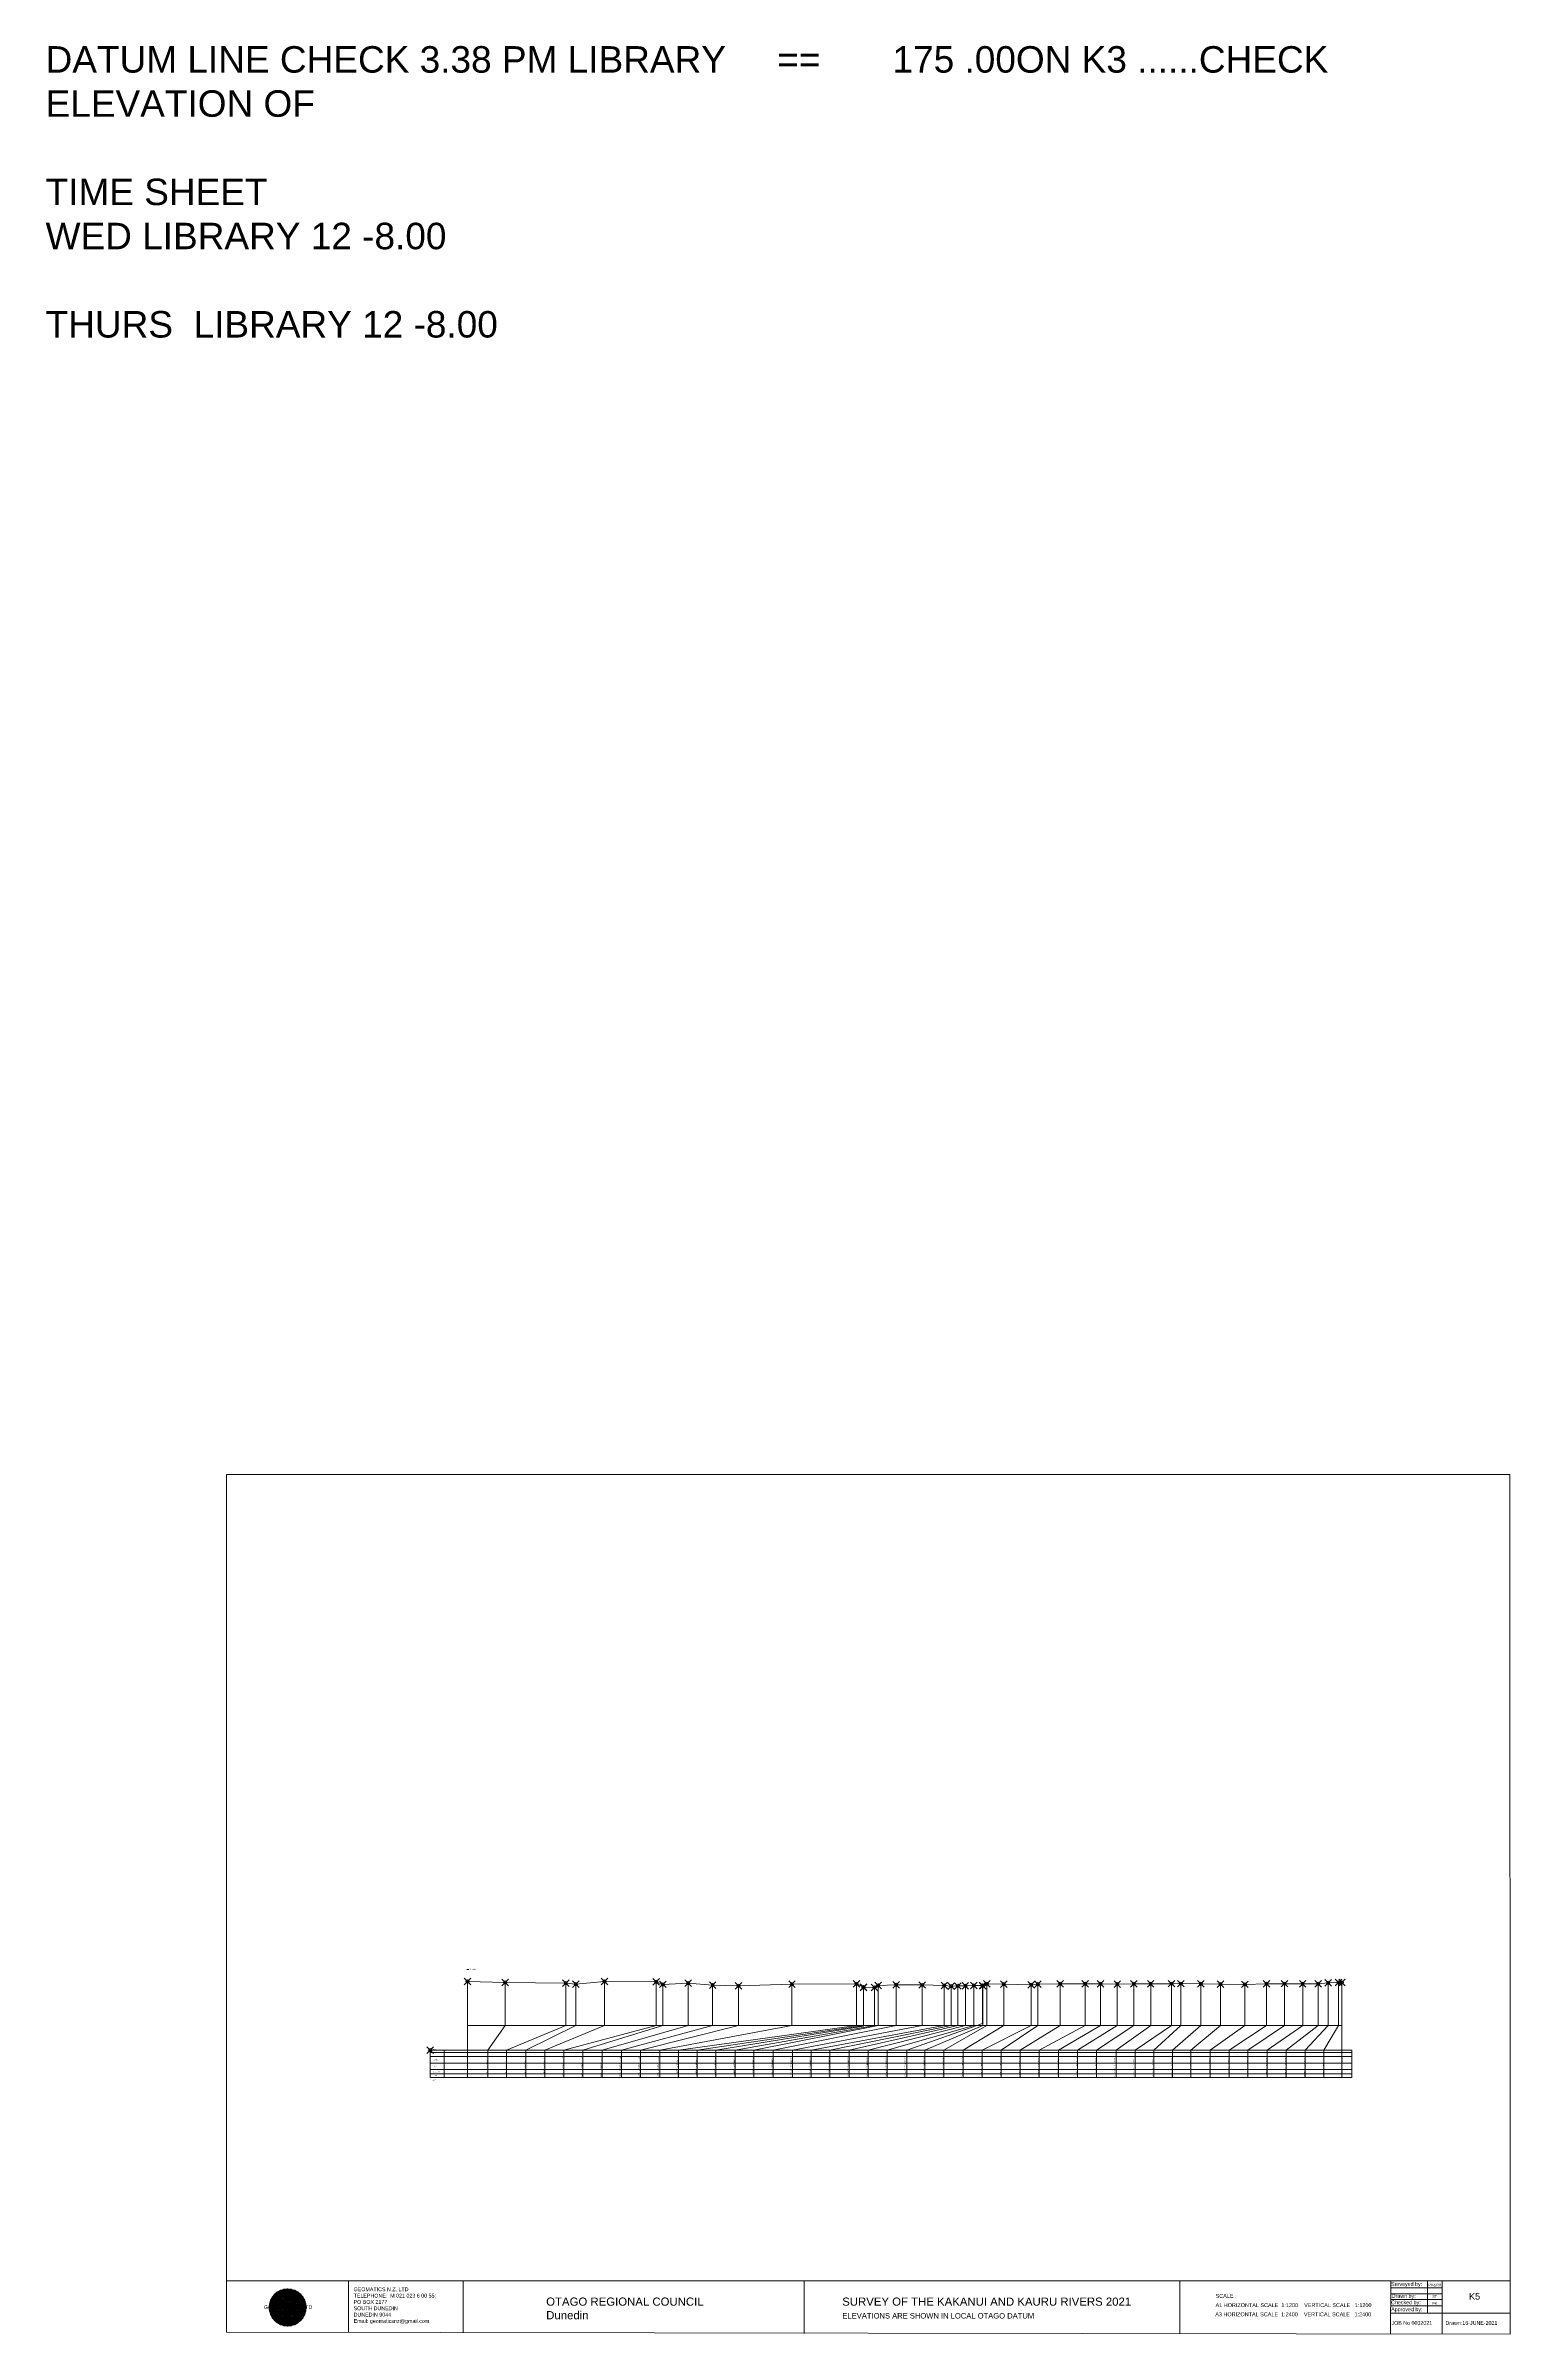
# Model space of a CAD drawing. Header units: millimetres. Extents: x -13548260 to 13046302109, y -19137686871 to 1424966580.
# Drawn here: x -10535555 to -9650710, y -26680 to 1355816 of the extents above; entities that cross this region are included whole.
import ezdxf

# ---------------------------------------------------------------- set-up
doc = ezdxf.new("R2010")
doc.units = ezdxf.units.MM
doc.header["$PDMODE"] = 35
doc.header["$PDSIZE"] = 2000
doc.layers.get('0').update_dxf_attribs({"lineweight": 0})
doc.layers.add('geo', color=7, linetype='Continuous', lineweight=0)
doc.styles.get("Standard").update_dxf_attribs({"font": 'arial.ttf'})

# ---------------------------------------------------------------- blocks, each defined once
blk = doc.blocks.new('Geomatics_Circle_SPT')
at = {"layer": 'geo', "color": 2, "linetype": 'Continuous', "lineweight": 0}
for p, q in [((0, 25.2), (-25.2, 0)), ((-24.7, 4.9), (-4.9, 24.7)), ((-24.7, -4.9), (4.9, 24.7)), ((4.9, -24.7), (-24.7, 4.9)), ((-24.7, 0), (0, -24.7)), ((-9.7, 23.3), (-23.3, 9.6)), ((9.7, 23.3), (-23.3, -9.7)), ((-23.3, 9.7), (9.7, -23.3)), ((-21, 14), (-14, 21)), ((-21, -14), (14, 21)), ((14, -21), (-21, 14)), ((0, 0), (-17.8, 17.8)), ((0, 0), (-17.8, -17.8)), ((-14, 21), (21, -14)), ((21, 14), (-14, -21)), ((23.3, -9.7), (-9.7, 23.3)), ((-9.7, -23.3), (23.3, 9.7)), ((-4.9, 24.7), (24.7, -4.9)), ((24.7, 4.9), (-4.9, -24.7)), ((25.2, 0), (0, 25.2)), ((0, 0), (17.8, 17.8)), ((0, 0), (17.8, -17.8)), ((0, -24.8), (25.2, 0)), ((4.9, 24.7), (24.7, 4.9)), ((23.3, 9.7), (9.7, 23.3)), ((14, 21), (21, 14)), ((17.8, 18.1), (17.8, 18.1)), ((-4.9, -24.7), (-24.7, -4.9)), ((-23.3, -9.7), (-9.7, -23.3)), ((-14, -21), (-21, -14)), ((-17.8, -17.8), (-17.8, -17.8)), ((24.7, -4.9), (4.9, -24.7)), ((4.9, -24.7), (4.9, -24.7)), ((9.7, -23.3), (23.3, -9.7)), ((21, -14), (14, -21)), ((18.1, -17.8), (18.1, -17.8))]:
    blk.add_line(p, q, dxfattribs=at)
at = {"layer": 'geo', "color": 1, "linetype": 'Continuous', "lineweight": 0}
for p, q in [((-25.2, 0), (9.7, 23.3)), ((-25.2, 0), (-9.6, 23.3)), ((-25.2, 0), (23.3, 9.7)), ((-25.2, 0), (-23.3, 9.7)), ((-23.3, -9.7), (-25.2, 0)), ((-9.6, -23.3), (-25.2, 0)), ((9.7, -23.3), (-25.2, 0)), ((-4.9, 24.8), (-24.7, -4.9)), ((4.9, 24.7), (-24.7, 4.9)), ((14, 21), (-24.7, -4.9)), ((-14, 21), (-24.7, 4.9)), ((21, 14), (-24.7, 4.9)), ((-21, 14), (-24.7, -4.9)), ((0, 0), (-24.7, 4.9)), ((-24.7, 4.9), (-21, -14)), ((-24.7, 4.9), (-4.9, -24.7)), ((-24.7, 4.9), (14, -21)), ((-24.7, 4.9), (-24.7, 4.9)), ((0, 0), (-24.7, -4.9)), ((-23.3, 9.7), (0, 25.2)), ((-23.3, -9.6), (0, 25.2)), ((-23.3, -9.6), (17.8, 17.8)), ((-23.3, 9.7), (-17.8, 17.9)), ((-23.3, -9.6), (-17.8, 17.9)), ((-23.3, 9.7), (17.8, 17.8)), ((-17.8, -17.8), (-23.3, 9.7)), ((0, -25.2), (-23.3, 9.7)), ((-23.3, 9.7), (17.8, -17.8)), ((-23.3, 9.7), (25.2, 0)), ((-23.3, 9.4), (-23.3, 9.4)), ((-23.3, -9.7), (25.2, 0)), ((4.9, 24.8), (-21, -14)), ((-4.9, 24.7), (-21, 14)), ((14, 21), (-21, 14)), ((-14, 21), (-21, -14)), ((0, 0), (-21, 14)), ((-21, 14), (-14, -21)), ((-21, 14), (4.9, -24.7)), ((-21, 14), (-21, 14)), ((24.7, 4.9), (-21, 14)), ((0, 0), (-21, -14)), ((-17.9, 17.6), (-17.9, 17.6)), ((-17.8, 17.8), (9.7, 23.3)), ((-17.8, 17.8), (-9.6, 23.3)), ((-17.8, -17.8), (9.7, 23.3)), ((-17.8, -17.8), (-9.7, 23.3)), ((-9.7, -23.3), (-17.8, 17.8)), ((-17.8, 17.8), (9.7, -23.3)), ((-17.8, 17.8), (23.3, -9.6)), ((-17.8, 17.8), (23.3, 9.7)), ((-17.8, -17.8), (23.3, 9.7)), ((4.9, 24.7), (-14, 21)), ((-4.9, 24.7), (-14, -20.9)), ((0, 0), (-14, 21)), ((-14, 21), (-4.9, -24.7)), ((-14, 21), (-14, 21)), ((24.7, -4.9), (-14, 21)), ((21, 14), (-14, 21)), ((-14, -21), (24.7, 4.9)), ((0, 0), (-14, -21)), ((-9.8, 23.1), (-9.8, 23.1)), ((-9.7, 23.3), (0, 25.2)), ((-9.7, 23.3), (0, -25.2)), ((-9.7, -23.3), (0, 25.2)), ((-9.6, 23.3), (17.8, -17.8)), ((-9.6, 23.3), (25.2, 0)), ((-9.6, 23.3), (17.8, 17.8)), ((-9.6, -23.3), (17.8, 17.9)), ((25.2, 0), (-9.6, -23.3)), ((0, 0), (-4.9, 24.7)), ((-4.9, 24.7), (-4.9, 24.7)), ((21, -14), (-4.9, 24.7)), ((24.8, 4.9), (-4.9, 24.7)), ((14, 21), (-4.9, 24.7)), ((-4.9, -24.7), (21, 14)), ((0, 0), (-4.9, -24.7)), ((-0.2, 25.1), (-0.2, 25.1)), ((0, 25.2), (9.7, -23.3)), ((0, 25.2), (23.3, -9.7)), ((0, 25.2), (23.3, 9.7)), ((0, 25.2), (9.7, 23.3)), ((0, 0), (4.9, 24.7)), ((0, -25.2), (9.7, 23.3)), ((0, 0), (14, 21)), ((0, 0), (21, 14)), ((23.3, 9.7), (0, -25.2)), ((0, 0), (24.8, 4.9)), ((0, 0), (4.9, -24.7)), ((0, 0), (14, -21)), ((0, 0), (21, -14)), ((0, 0), (24.8, -4.9)), ((21, 14), (4.9, 24.8)), ((14, -21), (4.9, 24.7)), ((24.7, -4.9), (4.9, 24.7)), ((4.9, 24.7), (4.9, 24.7)), ((4.9, -24.7), (14, 21)), ((4.9, -24.7), (24.7, 4.9)), ((9.4, 23.3), (9.4, 23.3)), ((9.7, 23.3), (17.8, -17.8)), ((9.7, 23.3), (25.2, 0)), ((9.7, 23.3), (17.8, 17.9)), ((17.8, 17.8), (9.7, -23.3)), ((25.2, 0), (9.7, -23.3)), ((21, -14), (14, 21)), ((24.7, 4.9), (14, 21)), ((14, 21), (14, 21)), ((14, -21), (21, 14)), ((17.6, 17.9), (17.6, 17.9)), ((17.8, 17.8), (23.3, -9.7)), ((17.8, 17.8), (23.3, 9.7)), ((23.3, 9.7), (17.8, -17.8)), ((24.7, -4.9), (21, 14)), ((21, 14), (21, 14)), ((21, -14), (24.7, 4.9)), ((23.1, 9.8), (23.1, 9.8)), ((23.3, 9.7), (25.2, 0)), ((25.2, 0), (23.3, -9.6)), ((24.7, 4.9), (24.7, 4.9)), ((25.1, 0.2), (25.1, 0.2)), ((-25.2, 0), (23.3, -9.7)), ((-25.1, -0.2), (-25.1, -0.2)), ((-24.7, -4.9), (-24.7, -4.9)), ((-24.7, -4.9), (-14, -21)), ((-24.7, -4.9), (4.9, -24.7)), ((-24.7, -4.9), (21, -14)), ((-17.8, -17.8), (-23.3, -9.7)), ((0, -25.2), (-23.3, -9.6)), ((17.8, -17.8), (-23.3, -9.6)), ((-23.1, -9.8), (-23.1, -9.8)), ((-21, -14), (24.7, -4.9)), ((-21, -14), (-21, -14)), ((-21, -14), (-4.9, -24.7)), ((-21, -14), (14, -21)), ((23.3, -9.7), (-17.8, -17.8)), ((-9.6, -23.3), (-17.8, -17.8)), ((9.7, -23.3), (-17.8, -17.8)), ((-17.6, -17.9), (-17.6, -17.9)), ((-14, -21), (21, -14)), ((-14, -21), (-14, -21)), ((-14, -21), (4.9, -24.7)), ((17.8, -17.8), (-9.7, -23.3)), ((0, -25.2), (-9.7, -23.3)), ((-9.4, -23.3), (-9.4, -23.3)), ((-4.9, -24.7), (24.7, -4.9)), ((-4.9, -24.7), (14, -21)), ((-4.9, -24.7), (-4.9, -24.7)), ((23.3, -9.6), (0, -25.2)), ((9.7, -23.3), (0, -25.2)), ((0.2, -25.1), (0.2, -25.1)), ((4.9, -24.7), (21, -14)), ((4.9, -24.7), (4.9, -24.7)), ((17.8, -17.8), (9.7, -23.3)), ((9.8, -23.1), (9.8, -23.1)), ((14, -21), (24.7, -4.9)), ((14, -21), (14, -21)), ((23.3, -9.6), (17.8, -17.8)), ((17.9, -17.6), (17.9, -17.6)), ((21, -14), (21, -14)), ((23.3, -9.4), (23.3, -9.4)), ((24.7, -4.9), (24.7, -4.9))]:
    blk.add_line(p, q, dxfattribs=at)
at = {"layer": 'geo', "color": 114, "linetype": 'Continuous', "lineweight": 0}
for p, q in [((17.9, 17.8), (-25.2, 0)), ((-24.7, 4.9), (14, 21)), ((-24.7, -4.9), (21, 14)), ((-14, -21), (-24.7, 4.9)), ((9.7, 23.3), (-23.3, 9.7)), ((0, 0), (-23.3, 9.7)), ((-23.3, 9.7), (-9.7, -23.3)), ((0, 0), (-23.3, -9.7)), ((-4.9, -24.7), (-21, 14)), ((-20.9, 14), (4.9, 24.7)), ((24.8, 4.9), (-20.9, -14)), ((0, 25.2), (-17.8, 17.8)), ((-17.8, 17.8), (0, -25.2)), ((-14, 21), (-4.9, 24.7)), ((4.9, -24.7), (-14, 21)), ((0, 0), (-9.7, 23.3)), ((0, 0), (-9.7, -23.3)), ((-4.9, 24.7), (14, -21)), ((17.8, -17.8), (0, 25.2)), ((0, 0), (9.7, 23.3)), ((0, 0), (23.3, 9.7)), ((0, 0), (9.7, -23.3)), ((0, 0), (23.3, -9.7)), ((4.9, 24.7), (21, -14)), ((23.3, -9.7), (9.7, 23.3)), ((14, 21), (24.7, -4.9)), ((25.2, 0), (17.8, 17.8)), ((21, 14), (24.7, 4.9)), ((-25.2, 0), (-17.8, -17.8)), ((-21, -14), (-24.7, -4.9)), ((-17.8, -17.8), (25.2, 0)), ((24.8, -4.9), (-14, -21)), ((-9.6, -23.3), (23.3, -9.7)), ((21, -14), (-4.9, -24.8)), ((0, -25.2), (17.9, -17.8)), ((14, -21), (4.9, -24.8))]:
    blk.add_line(p, q, dxfattribs=at)
at = {"layer": 'geo', "color": 250, "linetype": 'Continuous', "lineweight": 0}
for p, q in [((0, 0), (-25.2, 0)), ((24.7, 4.9), (-24.7, 4.9)), ((-24.7, 4.9), (-24.7, -4.9)), ((-23.3, 9.7), (23.3, 9.7)), ((-23.3, 9.7), (-23.3, 9.7)), ((-23.3, -9.7), (-23.3, 9.7)), ((21, 14), (-21, 14)), ((-21, 14), (-21, -14)), ((-17.8, 17.8), (17.8, 17.8)), ((-17.8, -17.8), (-17.8, 17.8)), ((-14, 21), (-14, 21)), ((14, 21), (-14, 21)), ((-14, 20.9), (-14, -21)), ((-9.7, 23.3), (9.7, 23.3)), ((-9.7, -23.3), (-9.7, 23.3)), ((-4.9, 24.7), (4.9, 24.7)), ((-4.9, 24.7), (-4.9, -24.7)), ((0, 0), (0, 25.2)), ((0, 0), (0, -25.2)), ((0, 0), (25.2, 0)), ((4.9, 24.7), (4.9, -24.7)), ((9.7, -23.3), (9.7, 23.3)), ((14, 21), (14, -21)), ((17.8, -17.8), (17.8, 17.8)), ((21, 14), (21, 14)), ((21, -14), (21, 14)), ((23.3, 9.7), (23.3, -9.7)), ((24.7, 4.9), (24.7, 4.9)), ((24.7, -4.9), (24.7, 4.9)), ((-24.7, -4.9), (24.7, -4.9)), ((23.3, -9.7), (-23.3, -9.7)), ((-21, -14), (21, -14)), ((17.8, -17.8), (-17.8, -17.8)), ((-14, -21), (14, -21)), ((9.7, -23.3), (-9.7, -23.3)), ((-4.9, -24.7), (4.9, -24.7))]:
    blk.add_line(p, q, dxfattribs=at)
blk = doc.blocks.new('GeomaticsNZ TITLE BLOCK')
at = {"color": 7, "linetype": 'Continuous', "lineweight": 0}
for p, q in [((0, 94.9), (0, 1579.2)), ((0, 1579.2), (2363.4, 1579.2)), ((2363.4, 1579.2), (2364, 94.9)), ((2364, 94.9), (0, 94.9)), ((0, 94.9), (0, 0)), ((15.9, 94.9), (2364, 94.9)), ((224.3, 95.2), (224.3, -0.3)), ((2364, 94.9), (382.6, 94.9)), ((435.8, 95.2), (435.8, -0.7)), ((1063.4, 94.9), (1063.4, -2.4)), ((1755.4, 94.9), (1755.4, -2.6)), ((2143.9, 94.9), (2143.7, -3)), ((2211.5, 94.9), (2211.5, 36.1)), ((2238.6, 94.8), (2238.6, -3.2)), ((2364, -3.5), (2364, 94.9)), ((2143.6, 60.4), (2238.6, 60.4)), ((2143.8, 48.6), (2238.6, 48.6)), ((2143.9, 81.9), (2238.6, 81.7)), ((2143.9, 71), (2238.6, 71)), ((0, 0), (2364, -3.5)), ((2143.8, 35.4), (2364, 35.3))]:
    blk.add_line(p, q, dxfattribs=at)
at = {"color": 7, "linetype": 'Continuous', "lineweight": 0, "xscale": 1.36, "yscale": 1.36, "zscale": 1.36}
blk.add_blockref('Geomatics_Circle_SPT', (112.4, 45.7), dxfattribs=at)
at = {"color": 7, "linetype": 'Continuous', "lineweight": 0}
for s, p in [('PK&RR', (2213.2, 84.8)), ('ST', (2220.3, 63.6)), ('PK', (2220.4, 50.6))]:
    blk.add_text(s, height=5, dxfattribs=at).set_placement(p)
at = {"color": 7, "linetype": 'Continuous', "lineweight": 0, "attachment_point": 1}
for s, width, heights, insert, char_height in [('{\\C256;Surveyed by:}', 3535.727, [0], (2144.7, 92.4), 7), ('{\\C256;Geomatics N.Z. LTD                   }', 125.079, [15.8], (68.8, 49.9), 7), ('{\\C256;GEOMATICS N.Z. LTD                   \\PTELEPHONE:  M 021 023 6 00 55;\\PPO BOX 2177\\PSOUTH DUNEDIN\\PDUNEDIN 9044\\PEmail: geomaticsnz@gmail.com}', 3535.727, [94.7], (234, 82.7), 7), ('{\\C256;OTAGO REGIONAL COUNCIL\\PDunedin}', 3535.727, [0], (588.6, 64), 15), ('{\\C256;SURVEY OF THE KAKANUI AND KAURU RIVERS 2021}', 3535.727, [0], (1133.8, 64), 15), ('{\\C256;Approved by:}', 3535.727, [0], (2144.7, 45.9), 7), ('{\\C256;Checked by:}', 3535.727, [0], (2144.7, 58.6), 7), ('{\\C256;Drawn by:}', 3535.727, [0], (2145.8, 70.4), 7), ('{\\C256;ELEVATIONS ARE SHOWN IN LOCAL OTAGO DATUM}', 3535.727, [0], (1134.1, 35.4), 10), ('{\\C256;JOB No 0032021}', 3535.727, [0], (2145.3, 20.8), 7), ('{\\C256;Drawn:16-JUNE-2021}', 3535.727, [0], (2244.7, 20.7), 7)]:
    blk.add_mtext_dynamic_manual_height_columns(s, width=width, gutter_width=159, heights=heights, dxfattribs=dict(at, insert=insert, char_height=char_height))

msp = doc.modelspace()

# ---------------------------------------------------------------- linework, layer by layer
at = {"color": 1, "linetype": 'Continuous', "lineweight": 0}
msp.add_line((-10281214.561, 193596.237), (-10279922.595, 193596.237), dxfattribs=at)
at = {"color": 7}
for p, q in [((-10280659.332, 186365), (-10280659.332, 159896.811)), ((-10257981.899, 185736), (-10257981.899, 159896.811)), ((-10221408.313, 185448), (-10221408.313, 159896.811)), ((-10215349.025, 184868), (-10215349.025, 159896.811)), ((-10197926.363, 186329), (-10197926.363, 159896.811)), ((-10166685.511, 186251), (-10166685.511, 159896.811)), ((-10162654.491, 184691), (-10162654.491, 159896.811)), ((-10147401.987, 185332), (-10147401.987, 159896.811)), ((-10132611.808, 184143), (-10132611.808, 159896.811)), ((-10117003.673, 183824), (-10117003.673, 159896.811)), ((-10084683.705, 184825), (-10084683.705, 159896.811)), ((-10045726.491, 185057), (-10045726.491, 159896.811)), ((-10041460.219, 182948), (-10041460.219, 159896.811)), ((-10041437.016, 182808), (-10041437.016, 159896.811)), ((-10034909.149, 182838), (-10034909.149, 159896.811)), ((-10032652.986, 183928), (-10032652.986, 159896.811)), ((-10021684.139, 184339), (-10021684.139, 159896.811)), ((-10005984.426, 184300), (-10005984.426, 159896.811)), ((-9992645.659, 184050), (-9992645.659, 159896.811)), ((-9988502.412, 183811), (-9988502.412, 159896.811)), ((-9984520.789, 183811), (-9984520.789, 159896.811)), ((-9979930.612, 183811), (-9979930.612, 159896.811)), ((-9974741.066, 184021), (-9974741.066, 159896.811)), ((-9969508.754, 183982), (-9969508.754, 160941.186)), ((-9969378.326, 183702), (-9969378.326, 159896.811)), ((-9967015.854, 184922), (-9967015.854, 159896.811)), ((-9956706.331, 184812), (-9956706.331, 159896.811)), ((-9940128.75, 184373), (-9940128.75, 159896.811)), ((-9936059.803, 184773), (-9936059.803, 159896.811)), ((-9922642.31, 184914), (-9922642.31, 159896.811)), ((-9907538.972, 185035), (-9907538.972, 159896.811)), ((-9898272.087, 185045), (-9898272.087, 159896.811)), ((-9888107.786, 184726), (-9888107.786, 159896.811)), ((-9878071.32, 185046), (-9878071.32, 159896.811)), ((-9867964.445, 185077), (-9867964.445, 159896.811)), ((-9855336.3, 185098), (-9855336.3, 159896.811)), ((-9849743.475, 185108), (-9849743.475, 159896.811)), ((-9837633.093, 184999), (-9837633.093, 159896.811)), ((-9825744.628, 184799), (-9825744.628, 159896.811)), ((-9811117.817, 184690), (-9811117.817, 159896.811)), ((-9797936.053, 185071), (-9797936.053, 159896.811)), ((-9787082.776, 185101), (-9787082.776, 159896.811)), ((-9776120.539, 185012), (-9776120.539, 159896.811)), ((-9766697.767, 184972), (-9766697.767, 159896.811)), ((-9760649.621, 185683), (-9760649.621, 159896.811)), ((-9754433.866, 185833), (-9754433.866, 159896.811)), ((-9752363.023, 185883), (-9752363.023, 128457.071)), ((-10280659.332, 159896.811), (-9752363.023, 159896.811)), ((-10280659.332, 159896.811), (-10280659.332, 128457.071)), ((-10257981.899, 159896.811), (-10268436.984, 145000)), ((-10221408.313, 159896.811), (-10257097.599, 145000)), ((-10215349.025, 159896.811), (-10245523.38, 145000)), ((-10197926.363, 159896.811), (-10234090.758, 145000)), ((-10166685.511, 159896.811), (-10222606.432, 145000)), ((-10211151.651, 145000), (-10162654.491, 159896.811)), ((-10147401.987, 159896.811), (-10199381.383, 145000)), ((-10187640.328, 145000), (-10132611.808, 159896.811)), ((-10117003.673, 159896.811), (-10176141.85, 145000)), ((-10164487.978, 145000), (-10084683.705, 159896.811)), ((-10045726.491, 159896.811), (-10153323.726, 145000)), ((-10142024.373, 145000), (-10041437.016, 159896.811)), ((-10041437.016, 159493.074), (-10130656.376, 145000)), ((-10034909.149, 159896.811), (-10118924.44, 145000)), ((-10107640.637, 145000), (-10032652.986, 159896.811)), ((-10096133.252, 145000), (-10021684.139, 159896.811)), ((-10005984.426, 159896.811), (-10084412.268, 145000)), ((-10073182.181, 145000), (-9992645.659, 159896.811)), ((-9988502.412, 159896.811), (-10061762.323, 145000)), ((-10050138.385, 145000), (-9984520.789, 159896.811)), ((-10041437.016, 159896.811), (-10041437.016, 159493.074)), ((-9979930.612, 159896.811), (-10038700.588, 145000)), ((-9974741.066, 159896.811), (-10027208.286, 145000)), ((-9969508.754, 160941.186), (-10015372.14, 145000)), ((-9969378.326, 159896.811), (-10004442.057, 145000)), ((-9967015.854, 159896.811), (-9992918.043, 145000)), ((-9956706.331, 159896.811), (-9981189.628, 145000)), ((-9940128.75, 159896.811), (-9969693.549, 145000)), ((-9936059.803, 159896.811), (-9958197.482, 145000)), ((-9922642.31, 159896.811), (-9946907.971, 145000)), ((-9907538.972, 159896.811), (-9935369.106, 145000)), ((-9898272.087, 159896.811), (-9923578.189, 145000)), ((-9888107.786, 159896.811), (-9912264.552, 145000)), ((-9878071.32, 159896.811), (-9900696.163, 145000)), ((-9867964.445, 159896.811), (-9888776.776, 145000)), ((-9855336.3, 159896.811), (-9877308.911, 145000)), ((-9849743.475, 159896.811), (-9866051.867, 145000)), ((-9837633.093, 159896.811), (-9854862.79, 145000)), ((-9825744.628, 159896.811), (-9843598.148, 145000)), ((-9811117.817, 159896.811), (-9831972.667, 145000)), ((-9797936.053, 159896.811), (-9820522.507, 145000)), ((-9787082.776, 159896.811), (-9809185.899, 145000)), ((-9776120.539, 159896.811), (-9797506.191, 145000)), ((-9766697.767, 159896.811), (-9786030.717, 145000)), ((-9760649.621, 159896.811), (-9774531.495, 145000)), ((-9754433.866, 159896.811), (-9763260.055, 145000)), ((-10303277.688, 145000), (-9746336.878, 145000)), ((-10268436.984, 128457.071), (-10268436.984, 145000)), ((-10257097.599, 128457.071), (-10257097.599, 145000)), ((-10245523.38, 128457.071), (-10245523.38, 145000)), ((-10234090.758, 128457.071), (-10234090.758, 145000)), ((-10222606.432, 128457.071), (-10222606.432, 145000)), ((-10211151.651, 128457.071), (-10211151.651, 145000)), ((-10199381.383, 128457.071), (-10199381.383, 145000)), ((-10187640.328, 128457.071), (-10187640.328, 145000)), ((-10176141.85, 128457.071), (-10176141.85, 145000)), ((-10164487.978, 128457.071), (-10164487.978, 145000)), ((-10153323.726, 128457.071), (-10153323.726, 145000)), ((-10142024.373, 128457.071), (-10142024.373, 145000)), ((-10130656.376, 128457.071), (-10130656.376, 145000)), ((-10118924.44, 128457.071), (-10118924.44, 145000)), ((-10107640.637, 128457.071), (-10107640.637, 145000)), ((-10096133.252, 128457.071), (-10096133.252, 145000)), ((-10084412.268, 128457.071), (-10084412.268, 145000)), ((-10073182.181, 128457.071), (-10073182.181, 145000)), ((-10061762.323, 128457.071), (-10061762.323, 145000)), ((-10050138.385, 128457.071), (-10050138.385, 145000)), ((-10038700.588, 128457.071), (-10038700.588, 145000)), ((-10027208.286, 128457.071), (-10027208.286, 145000)), ((-10015372.14, 128457.071), (-10015372.14, 145000)), ((-10004442.057, 128457.071), (-10004442.057, 145000)), ((-9992918.043, 128457.071), (-9992918.043, 145000)), ((-9981189.628, 128457.071), (-9981189.628, 145000)), ((-9969693.549, 128457.071), (-9969693.549, 145000)), ((-9958197.482, 128457.071), (-9958197.482, 145000)), ((-9946907.971, 128457.071), (-9946907.971, 145000)), ((-9935369.106, 128457.071), (-9935369.106, 145000)), ((-9923578.189, 128457.071), (-9923578.189, 145000)), ((-9912264.552, 128457.071), (-9912264.552, 145000)), ((-9900696.163, 128457.071), (-9900696.163, 145000)), ((-9888776.776, 128457.071), (-9888776.776, 145000)), ((-9877308.911, 128457.071), (-9877308.911, 145000)), ((-9866051.867, 128457.071), (-9866051.867, 145000)), ((-9854862.79, 128457.071), (-9854862.79, 145000)), ((-9843598.148, 128457.071), (-9843598.148, 145000)), ((-9831972.667, 128457.071), (-9831972.667, 145000)), ((-9820522.507, 128457.071), (-9820522.507, 145000)), ((-9809185.899, 128457.071), (-9809185.899, 145000)), ((-9797506.191, 128457.071), (-9797506.191, 145000)), ((-9786030.717, 128457.071), (-9786030.717, 145000)), ((-9774531.495, 128457.071), (-9774531.495, 145000)), ((-9763260.055, 128457.071), (-9763260.055, 145000))]:
    msp.add_line(p, q, dxfattribs=at)
at = {"color": 7, "lineweight": 0}
for p, q in [((-10303277.688, 145000), (-10303277.688, 128457.071)), ((-10303277.688, 143485.828), (-9746336.878, 143485.828)), ((-10303277.688, 141179.062), (-9746336.878, 141179.062)), ((-10294841.053, 145000), (-10294841.053, 128457.071)), ((-9746336.878, 128457.071), (-9746336.878, 145000)), ((-10303277.688, 137113.666), (-9746336.878, 137113.666)), ((-10303277.688, 133169.459), (-9746336.878, 133169.459)), ((-10303277.688, 130596.644), (-9746336.878, 130596.644)), ((-10303277.688, 128457.071), (-9746336.878, 128457.071))]:
    msp.add_line(p, q, dxfattribs=at)
at = {"color": 1}
msp.add_lwpolyline([(-10280659.332, 186365), (-10257981.899, 185736), (-10221408.313, 185448), (-10215349.025, 184868), (-10197926.363, 186329), (-10166685.511, 186251), (-10162654.491, 184691), (-10147401.987, 185332), (-10132611.808, 184143), (-10117003.673, 183824), (-10084683.705, 184825), (-10045726.491, 185057), (-10041460.219, 182948), (-10041460.219, 182948), (-10034909.149, 182838), (-10032652.986, 183928), (-10021684.139, 184339), (-10005984.426, 184300), (-9992645.659, 184050), (-9988502.412, 183671), (-9984520.789, 183701), (-9979930.612, 183811), (-9974741.066, 184021), (-9969508.754, 183982), (-9969378.326, 183702), (-9967015.854, 184922), (-9956706.331, 184812), (-9940128.75, 184373), (-9936059.803, 184773), (-9922642.31, 184914), (-9907538.972, 185035), (-9898272.087, 185045), (-9888107.786, 184726), (-9878071.32, 185046), (-9867964.445, 185077), (-9855336.3, 185098), (-9849743.475, 185108), (-9837633.093, 184999), (-9825744.628, 184799), (-9811117.817, 184690), (-9797936.053, 185071), (-9787082.776, 185101), (-9776120.539, 185012), (-9766697.767, 184972), (-9760649.621, 185683), (-9754433.866, 185833), (-9752363.023, 185883)], dxfattribs=at)
at = {"color": 7}
for p in [(-10280659.332, 186365), (-10257981.899, 185736), (-10221408.313, 185448), (-10215349.025, 184868), (-10197926.363, 186329), (-10166685.511, 186251), (-10162654.491, 184691), (-10147401.987, 185332), (-10132611.808, 184143), (-10117003.673, 183824), (-10084683.705, 184825), (-10045726.491, 185057), (-10041460.219, 182948), (-10041437.016, 182808), (-10034909.149, 182838), (-10032652.986, 183928), (-10021684.139, 184339), (-10005984.426, 184300), (-9992645.659, 184050), (-9988502.412, 183671), (-9984520.789, 183701), (-9979930.612, 183811), (-9974741.066, 184021), (-9969508.754, 183982), (-9969378.326, 183702), (-9967015.854, 184922), (-9956706.331, 184812), (-9940128.75, 184373), (-9936059.803, 184773), (-9922642.31, 184914), (-9907538.972, 185035), (-9898272.087, 185045), (-9888107.786, 184726), (-9878071.32, 185046), (-9867964.445, 185077), (-9855336.3, 185098), (-9849743.475, 185108), (-9837633.093, 184999), (-9825744.628, 184799), (-9811117.817, 184690), (-9797936.053, 185071), (-9787082.776, 185101), (-9776120.539, 185012), (-9766697.767, 184972), (-9760649.621, 185683), (-9754433.866, 185833), (-9752363.023, 185883)]:
    msp.add_point(p, dxfattribs=at)
at = {"color": 7, "lineweight": 0}
msp.add_point((-10303277.688, 144999.998), dxfattribs=at)

# ---------------------------------------------------------------- block references
at = {"color": 7, "lineweight": 0, "xscale": 328.0893611588879, "yscale": 328.0893611588879, "zscale": 328.0893611588879}
msp.add_blockref('GeomaticsNZ TITLE BLOCK', (-10426309.109, -25517.453), dxfattribs=at)

# ---------------------------------------------------------------- texts
at = {"linetype": 'Continuous', "lineweight": 0}
msp.add_text('Ground Level', height=500, dxfattribs=at).set_placement((-10279319.42, 193574.033))
at = {"color": 7, "lineweight": 0}
for s, height, p in [('DATUM 145.00', 500, (-10303277.674, 145176.553)), ('Northing', 500, (-10301441.639, 138778.378)), ('Section K5', 601.4869, (-10303277.688, 126712.008)), ('Ground Level', 500, (-10301422.355, 131604.404)), ('Easting', 500, (-10301444.1, 134732.596)), ('Chainage', 500, (-10301419.483, 129294.064)), ('A3 HORIZONTAL SCALE  1:2400    VERTICAL SCALE   1:2400 ', 2361.21869, (-9828930.035, -15842.361)), ('A1 HORIZONTAL SCALE  1:1200    VERTICAL SCALE   1:1200 ', 2361.21869, (-9828752.817, -10285.524)), ('SCALE :  ', 2361.2187, (-9828728.662, -4728.688)), ('K5', 3935.3645, (-9675616.477, -5762.706))]:
    msp.add_text(s, height=height, dxfattribs=at).set_placement(p)
at = {"color": 7}
for s, p in [('1.08     186.37  1423122.01  5003854.10', (-10280805.433, 128381.014)), ('23.76   185.74  1423145.38  5003848.43', (-10268672.583, 128436.608)), ('60.33   185.45  1423180.54  5003838.36', (-10257187.881, 128430.809)), ('66.39   184.87  1423186.33  5003836.57', (-10245703.179, 128430.809)), ('83.81   186.33  1423203.09  5003831.81', (-10234218.476, 128428.763)), ('115.05  186.25  1423233.04  5003822.92', (-10222733.774, 128381.014)), ('119.08  184.69  1423236.95  5003821.93', (-10211249.071, 128381.014)), ('134.34  185.33  1423251.61  5003817.72', (-10199764.369, 128381.014)), ('149.13  184.14  1423265.78  5003813.48', (-10188279.667, 128381.014)), ('164.73  183.82  1423280.79  5003809.20', (-10176794.964, 128381.014)), ('197.05  184.83  1423311.82  5003800.16', (-10165310.262, 128381.014)), ('236.01  185.06  1423349.23  5003789.29', (-10153825.56, 128436.608)), ('240.28  182.95  1423353.48  5003788.63', (-10142340.857, 128436.608)), ('240.30  182.81  1423353.53  5003788.72', (-10130856.155, 128436.608)), ('246.83  182.84  1423359.73  5003786.66', (-10119371.453, 128436.608)), ('249.08  183.93  1423361.83  5003785.80', (-10107886.75, 128436.608)), ('260.05  184.34  1423372.45  5003783.04', (-10096402.048, 128436.608)), ('275.75  184.30  1423387.46  5003778.43', (-10084917.345, 128436.608)), ('289.09  184.05  1423400.31  5003774.85', (-10073432.643, 128436.608)), ('293.24  183.67  1423404.25  5003773.56', (-10061947.941, 128436.608)), ('297.22  183.70  1423408.12  5003772.61', (-10050463.238, 128436.608)), ('301.81  183.81  1423412.58  5003771.51', (-10038978.536, 128427.74)), ('307.00  184.02  1423417.43  5003769.60', (-10027493.834, 128427.74)), ('312.23  183.98  1423422.44  5003768.09', (-10016009.131, 128427.74)), ('312.36  183.70  1423422.57  5003768.07', (-10004524.429, 128427.74)), ('314.72  184.92  1423424.85  5003767.45', (-9993039.726, 128427.74)), ('325.03  184.81  1423434.63  5003764.16', (-9981555.024, 128427.74)), ('341.61  184.37  1423450.06  5003757.87', (-9970070.322, 128427.74)), ('345.68  184.77  1423454.68  5003759.17', (-9958585.619, 128427.74)), ('359.10  184.91  1423467.45  5003755.03', (-9947100.917, 128427.74)), ('374.20  185.04  1423482.03  5003751.08', (-9935616.215, 128427.74)), ('383.47  185.05  1423491.02  5003748.81', (-9924131.512, 128427.74)), ('393.63  184.73  1423500.84  5003746.18', (-9912646.81, 128427.74)), ('403.67  185.05  1423510.81  5003744.54', (-9901162.108, 128448.204)), ('413.77  185.08  1423520.33  5003741.07', (-9889677.405, 128448.204)), ('426.40  185.10  1423532.08  5003736.24', (-9878192.703, 128448.204)), ('431.99  185.11  1423537.61  5003735.23', (-9866708, 128448.204)), ('444.10  185.00  1423549.08  5003731.30', (-9855223.298, 128448.204)), ('455.99  184.80  1423560.62  5003728.41', (-9843738.596, 128448.204)), ('470.62  184.69  1423574.75  5003724.62', (-9832253.893, 128448.204)), ('483.80  185.07  1423587.24  5003720.36', (-9820769.191, 128448.204)), ('494.65  185.10  1423597.89  5003718.12', (-9809284.489, 128448.204)), ('505.62  185.01  1423608.33  5003714.76', (-9797799.786, 128428.081)), ('515.04  184.97  1423617.28  5003711.79', (-9786315.084, 128428.081)), ('521.09  185.68  1423623.20  5003710.49', (-9774830.381, 128428.081)), ('527.30  185.83  1423629.32  5003709.28', (-9763345.679, 128428.081)), ('529.37  185.88  1423630.97  5003707.53', (-9751860.977, 128428.081))]:
    msp.add_text(s, height=500, rotation=90, dxfattribs=at).set_placement(p)
at = {"insert": (-10535652.834, 1355577.653), "char_height": 16000, "width": 874894.95225, "attachment_point": 1}
msp.add_mtext('DATUM LINE CHECK 3.38 PM LIBRARY     ==       175 .00ON K3 ......CHECK  ELEVATION OF \\P\\PTIME SHEET \\PWED LIBRARY 12 -8.00\\P\\PTHURS  LIBRARY 12 -8.00 ', dxfattribs=at)

doc.saveas('drawing.dxf')
